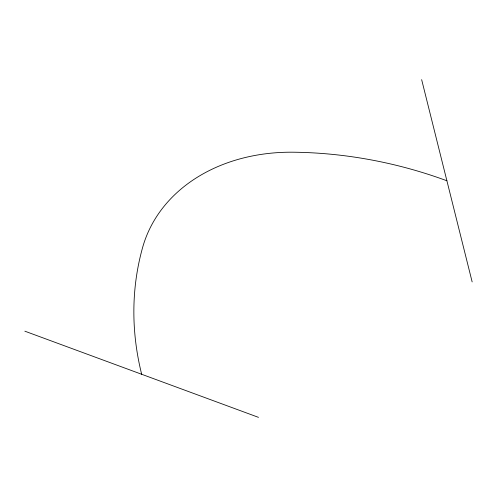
<?xml version="1.0" encoding="UTF-8"?>
<svg xmlns="http://www.w3.org/2000/svg" width="497" height="497" viewBox="0 0 497 497"><rect width="100%" height="100%" fill="white"/><g stroke="black" fill="none" stroke-linecap="round" stroke-linejoin="round"><path stroke-width="0.75" d="M24.85 331.182L258.49 417.356M421.649 79.644L472.15 281.911M446.902 180.778A371.445 295.864 16.1 0 0 293.329 152.212A176.143 140.303 16.1 0 0 142.527 247.804A371.445 295.864 16.1 0 0 141.67 374.272"/></g></svg>
